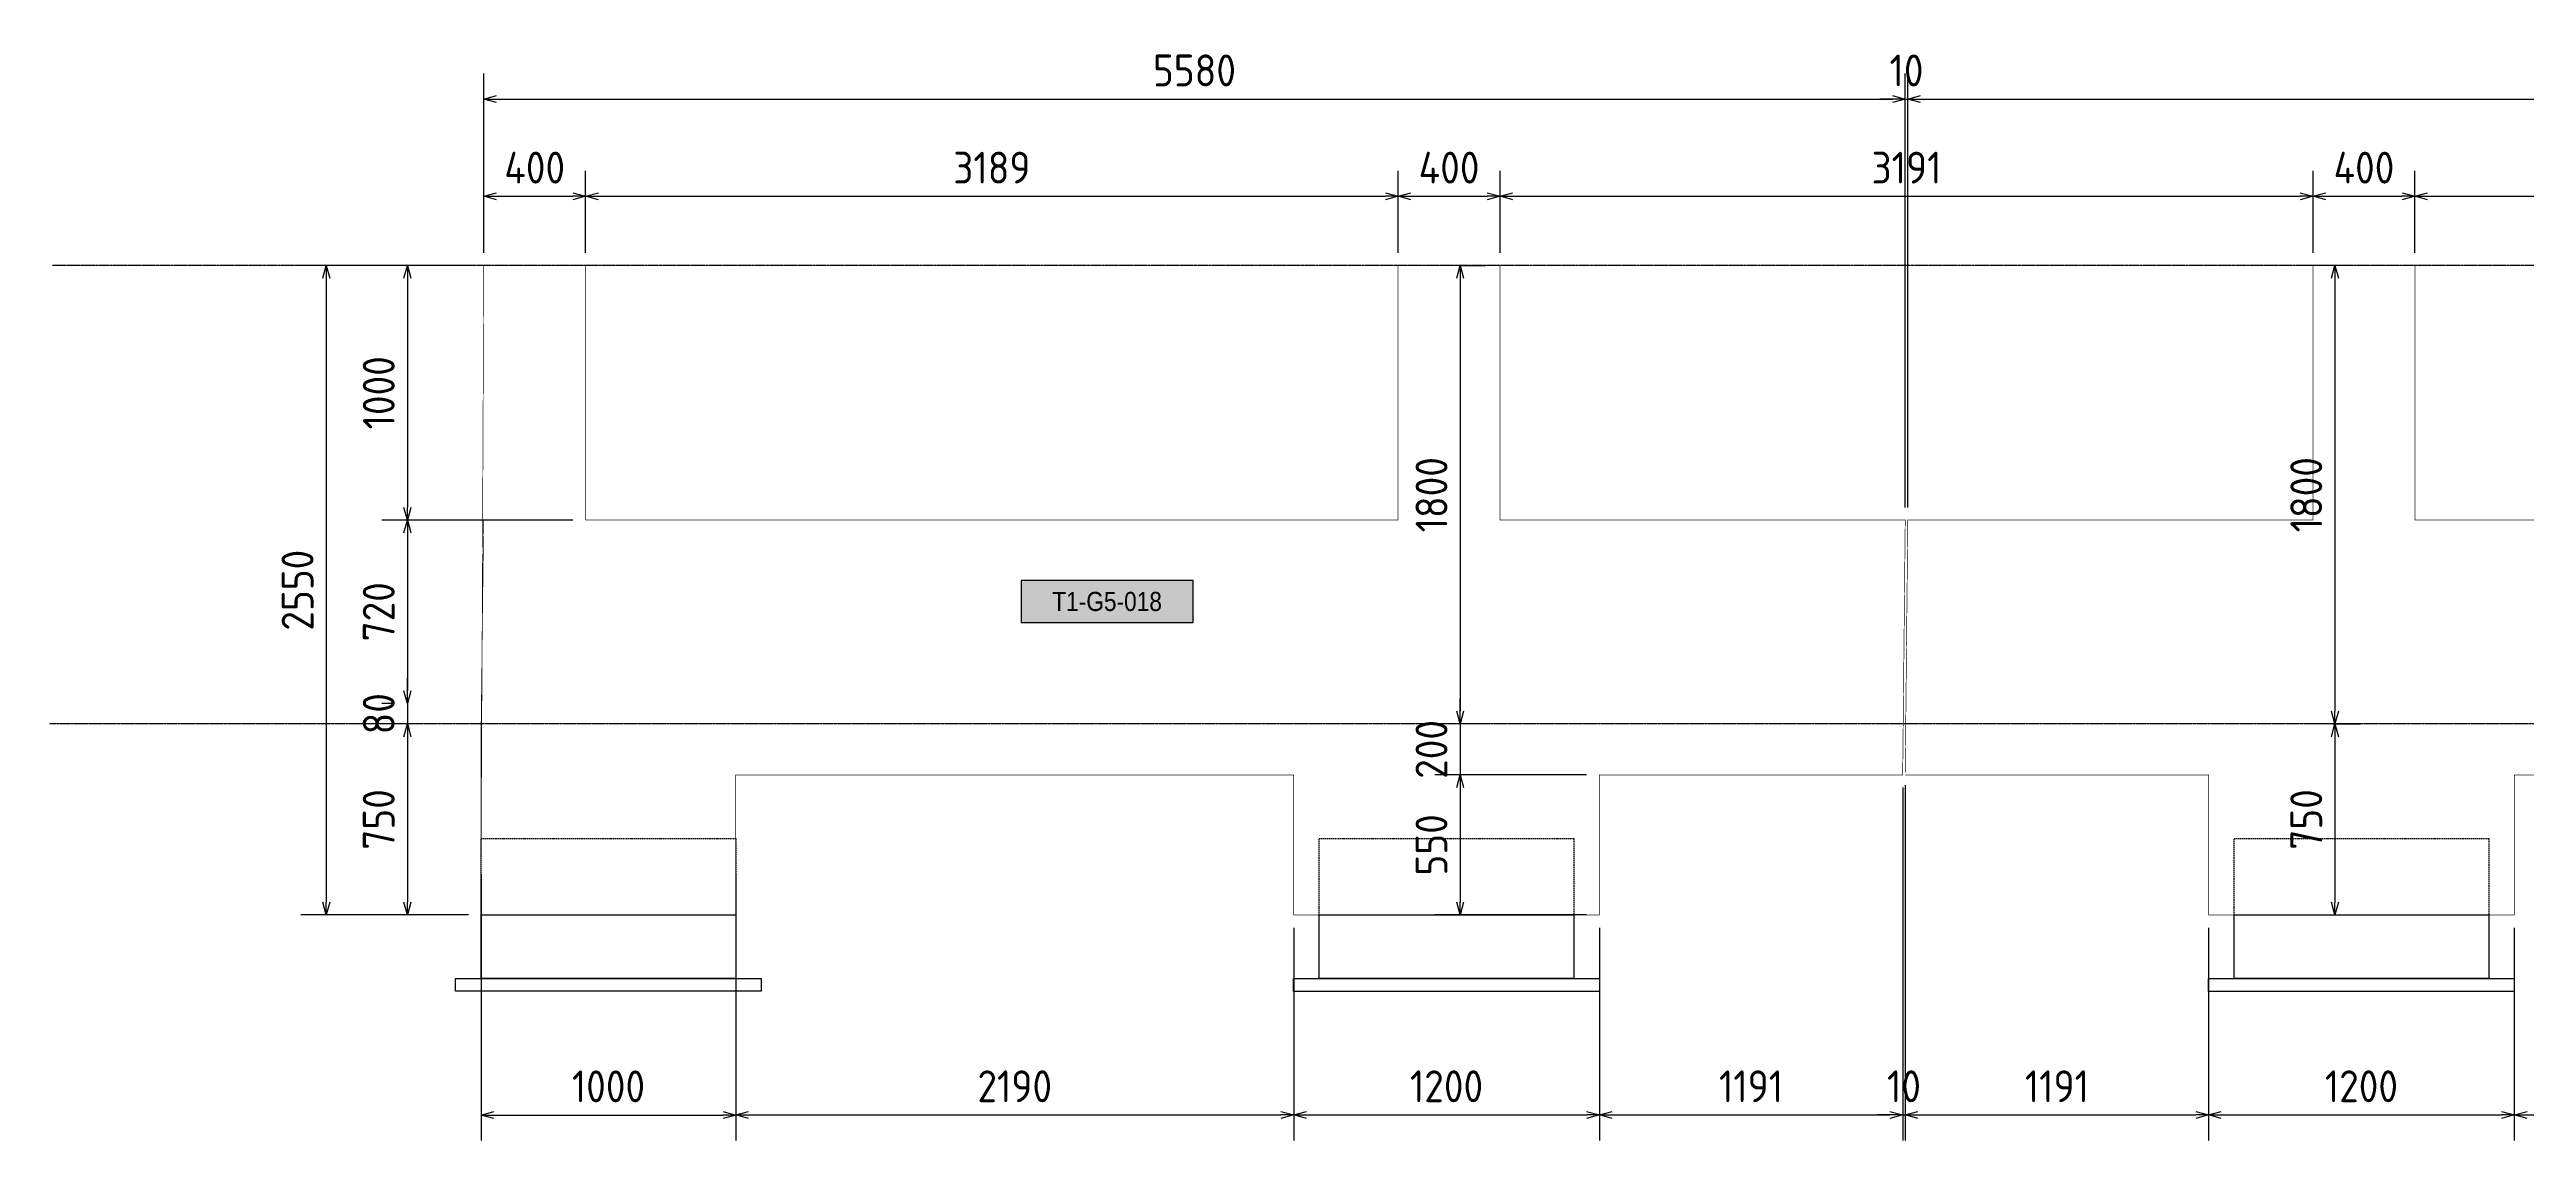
# Model space of a CAD drawing. Header units: centimetres. Extents: x -6122352 to 4157695, y -1694241 to 1947892.
# Drawn here: x 3328808 to 3338530, y -2741 to 1543 of the extents above; entities that cross this region are included whole.
import ezdxf
from ezdxf.enums import TextEntityAlignment as Align

# ---------------------------------------------------------------- set-up
doc = ezdxf.new("R2010")
doc.units = ezdxf.units.CM
doc.header["$MEASUREMENT"] = 0
doc.header["$PDMODE"] = 66
doc.header["$PDSIZE"] = 100
doc.linetypes.add('23585-XR-AR-END-SETTING OUT PLAN$0$HIDDEN', pattern=[0.375, 0.25, -0.125])
doc.linetypes.add('DASHED2', pattern=[0.375, 0.25, -0.125])
for name, color, linetype in [('0-T1-NEW', 7, 'Continuous'), ('00-MI-DIM', 7, 'Continuous'), ('@MI-TYPE-01', 30, 'Continuous'), ('@MI-TYPE-02', 6, 'Continuous'), ('PANEL-TAGS', 7, 'Continuous')]:
    doc.layers.add(name, color=color, linetype=linetype)
doc.styles.add('PANELTAG_STYLE', font='arial.ttf')
doc.styles.add('Schueco-BEMSTIL', font='isocpeur.ttf', dxfattribs={"width": 0.9})
doc.dimstyles.new('MI- JWC-TXT-2.5 MM', dxfattribs={"dimscale": 1.5, "dimtxt": 2.5, "dimasz": 1, "dimexe": 2, "dimexo": 1, "dimgap": 1, "dimtad": 1, "dimdec": 0, "dimdsep": 46, "dimtxsty": 'Schueco-BEMSTIL', "dimblk": 'OPEN30', "dimcen": 0, "dimdle": 2, "dimclrd": 140, "dimclre": 8, "dimclrt": 40, "dimadec": 0, "dimazin": 2, "dimtfac": 1, "dimtdec": 0, "dimtix": 1, "dimtmove": 2, "dimatfit": 3, "dimldrblk": 'OPEN', "dimfxl": 2, "dimlwd": -1, "dimlwe": -1, "dimarcsym": 0})

# ---------------------------------------------------------------- blocks, each defined once
blk = doc.blocks.new('_Open30')
at = {"color": 0, "linetype": 'ByBlock', "lineweight": -2}
for p, q in [((-1, 0.27), (0, 0)), ((0, 0), (-1, -0.27)), ((0, 0), (-1, 0))]:
    blk.add_line(p, q, dxfattribs=at)
blk = doc.blocks.new('*D2829')
at = {"layer": '00-MI-DIM', "color": 8, "transparency": 16777216}
for p, q in [((3330512.3, 744.9), (3330512.3, 1066.5)), ((3330912.3, 744.9), (3330912.3, 1066.5))]:
    blk.add_line(p, q, dxfattribs=at)
at = {"layer": '00-MI-DIM', "color": 140, "transparency": 16777216}
blk.add_line((3330562.3, 966.5), (3330862.3, 966.5), dxfattribs=at)
at = {"layer": 'Defpoints', "color": 0, "transparency": 16777216}
for p in [(3330912.3, 966.5), (3330512.3, 694.9), (3330912.3, 694.9)]:
    blk.add_point(p, dxfattribs=at)
at = {"layer": '00-MI-DIM', "color": 140, "transparency": 16777216, "xscale": 50, "yscale": 50, "zscale": 50, "rotation": 180}
blk.add_blockref('_Open30', (3330512.3, 966.5), dxfattribs=at)
at = {"layer": '00-MI-DIM', "color": 140, "transparency": 16777216, "xscale": 50, "yscale": 50, "zscale": 50}
blk.add_blockref('_Open30', (3330912.3, 966.5), dxfattribs=at)
at = {"layer": '00-MI-DIM', "color": 40, "transparency": 16777216, "insert": (3330712.3, 1079), "char_height": 125, "attachment_point": 5, "style": 'Schueco-BEMSTIL'}
blk.add_mtext('400', dxfattribs=at)
blk = doc.blocks.new('_Open')
at = {"color": 0, "linetype": 'ByBlock', "lineweight": -2}
for p, q in [((-1, 0.2), (0, 0)), ((-1, -0.2), (0, 0)), ((0, 0), (-1, 0))]:
    blk.add_line(p, q, dxfattribs=at)
blk = doc.blocks.new('*D2830')
at = {"layer": '00-MI-DIM', "color": 8, "transparency": 16777216}
for p, q in [((3330912.3, 744.9), (3330912.3, 1066.5)), ((3334101.4, 744.9), (3334101.4, 1066.5))]:
    blk.add_line(p, q, dxfattribs=at)
at = {"layer": '00-MI-DIM', "color": 140, "transparency": 16777216}
blk.add_line((3330962.3, 966.5), (3334051.4, 966.5), dxfattribs=at)
at = {"layer": 'Defpoints', "color": 0, "transparency": 16777216}
for p in [(3334101.4, 966.5), (3330912.3, 694.9), (3334101.4, 694.9)]:
    blk.add_point(p, dxfattribs=at)
at = {"layer": '00-MI-DIM', "color": 140, "transparency": 16777216, "xscale": 50, "yscale": 50, "zscale": 50, "rotation": 180}
blk.add_blockref('_Open30', (3330912.3, 966.5), dxfattribs=at)
at = {"layer": '00-MI-DIM', "color": 140, "transparency": 16777216, "xscale": 50, "yscale": 50, "zscale": 50}
blk.add_blockref('_Open30', (3334101.4, 966.5), dxfattribs=at)
at = {"layer": '00-MI-DIM', "color": 40, "transparency": 16777216, "insert": (3332506.9, 1079), "char_height": 125, "attachment_point": 5, "style": 'Schueco-BEMSTIL'}
blk.add_mtext('3189', dxfattribs=at)
blk = doc.blocks.new('*D2831')
at = {"layer": '00-MI-DIM', "color": 8, "transparency": 16777216}
for p, q in [((3334101.4, 744.9), (3334101.4, 1066.5)), ((3334501.4, 744.9), (3334501.4, 1066.5))]:
    blk.add_line(p, q, dxfattribs=at)
at = {"layer": '00-MI-DIM', "color": 140, "transparency": 16777216}
blk.add_line((3334151.4, 966.5), (3334451.4, 966.5), dxfattribs=at)
at = {"layer": 'Defpoints', "color": 0, "transparency": 16777216}
for p in [(3334501.4, 966.5), (3334101.4, 694.9), (3334501.4, 694.9)]:
    blk.add_point(p, dxfattribs=at)
at = {"layer": '00-MI-DIM', "color": 140, "transparency": 16777216, "xscale": 50, "yscale": 50, "zscale": 50, "rotation": 180}
blk.add_blockref('_Open30', (3334101.4, 966.5), dxfattribs=at)
at = {"layer": '00-MI-DIM', "color": 140, "transparency": 16777216, "xscale": 50, "yscale": 50, "zscale": 50}
blk.add_blockref('_Open30', (3334501.4, 966.5), dxfattribs=at)
at = {"layer": '00-MI-DIM', "color": 40, "transparency": 16777216, "insert": (3334301.4, 1079), "char_height": 125, "attachment_point": 5, "style": 'Schueco-BEMSTIL'}
blk.add_mtext('400', dxfattribs=at)
blk = doc.blocks.new('*D2832')
at = {"layer": '00-MI-DIM', "color": 8, "transparency": 16777216}
for p, q in [((3334501.4, 744.9), (3334501.4, 1066.5)), ((3337692.6, 744.9), (3337692.6, 1066.5))]:
    blk.add_line(p, q, dxfattribs=at)
at = {"layer": '00-MI-DIM', "color": 140, "transparency": 16777216}
blk.add_line((3334551.4, 966.5), (3337642.6, 966.5), dxfattribs=at)
at = {"layer": 'Defpoints', "color": 0, "transparency": 16777216}
for p in [(3337692.6, 966.5), (3334501.4, 694.9), (3337692.6, 694.9)]:
    blk.add_point(p, dxfattribs=at)
at = {"layer": '00-MI-DIM', "color": 140, "transparency": 16777216, "xscale": 50, "yscale": 50, "zscale": 50, "rotation": 180}
blk.add_blockref('_Open30', (3334501.4, 966.5), dxfattribs=at)
at = {"layer": '00-MI-DIM', "color": 140, "transparency": 16777216, "xscale": 50, "yscale": 50, "zscale": 50}
blk.add_blockref('_Open30', (3337692.6, 966.5), dxfattribs=at)
at = {"layer": '00-MI-DIM', "color": 40, "transparency": 16777216, "insert": (3336097, 1079), "char_height": 125, "attachment_point": 5, "style": 'Schueco-BEMSTIL'}
blk.add_mtext('3191', dxfattribs=at)
blk = doc.blocks.new('*D2833')
at = {"layer": '00-MI-DIM', "color": 8, "transparency": 16777216}
for p, q in [((3337692.6, 744.9), (3337692.6, 1066.5)), ((3338092.6, 744.9), (3338092.6, 1066.5))]:
    blk.add_line(p, q, dxfattribs=at)
at = {"layer": '00-MI-DIM', "color": 140, "transparency": 16777216}
blk.add_line((3337742.6, 966.5), (3338042.6, 966.5), dxfattribs=at)
at = {"layer": 'Defpoints', "color": 0, "transparency": 16777216}
for p in [(3338092.6, 966.5), (3337692.6, 694.9), (3338092.6, 694.9)]:
    blk.add_point(p, dxfattribs=at)
at = {"layer": '00-MI-DIM', "color": 140, "transparency": 16777216, "xscale": 50, "yscale": 50, "zscale": 50, "rotation": 180}
blk.add_blockref('_Open30', (3337692.6, 966.5), dxfattribs=at)
at = {"layer": '00-MI-DIM', "color": 140, "transparency": 16777216, "xscale": 50, "yscale": 50, "zscale": 50}
blk.add_blockref('_Open30', (3338092.6, 966.5), dxfattribs=at)
at = {"layer": '00-MI-DIM', "color": 40, "transparency": 16777216, "insert": (3337892.6, 1079), "char_height": 125, "attachment_point": 5, "style": 'Schueco-BEMSTIL'}
blk.add_mtext('400', dxfattribs=at)
blk = doc.blocks.new('*D2834')
at = {"layer": '00-MI-DIM', "color": 8, "transparency": 16777216}
for p, q in [((3338092.6, 744.9), (3338092.6, 1066.5)), ((3341283.4, 744.9), (3341283.4, 1066.5))]:
    blk.add_line(p, q, dxfattribs=at)
at = {"layer": '00-MI-DIM', "color": 140, "transparency": 16777216}
blk.add_line((3338142.6, 966.5), (3341233.4, 966.5), dxfattribs=at)
at = {"layer": 'Defpoints', "color": 0, "transparency": 16777216}
for p in [(3341283.4, 966.5), (3338092.6, 694.9), (3341283.4, 694.9)]:
    blk.add_point(p, dxfattribs=at)
at = {"layer": '00-MI-DIM', "color": 140, "transparency": 16777216, "xscale": 50, "yscale": 50, "zscale": 50, "rotation": 180}
blk.add_blockref('_Open30', (3338092.6, 966.5), dxfattribs=at)
at = {"layer": '00-MI-DIM', "color": 140, "transparency": 16777216, "xscale": 50, "yscale": 50, "zscale": 50}
blk.add_blockref('_Open30', (3341283.4, 966.5), dxfattribs=at)
at = {"layer": '00-MI-DIM', "color": 40, "transparency": 16777216, "insert": (3339688, 1079), "char_height": 125, "attachment_point": 5, "style": 'Schueco-BEMSTIL'}
blk.add_mtext('3191', dxfattribs=at)
blk = doc.blocks.new('*D2813')
at = {"layer": '00-MI-DIM', "color": 8, "transparency": 16777216}
for p, q in [((3330512.3, 744.9), (3330512.3, 1448.2)), ((3336092, -255.1), (3336092, 1448.2))]:
    blk.add_line(p, q, dxfattribs=at)
at = {"layer": '00-MI-DIM', "color": 140, "transparency": 16777216}
blk.add_line((3330562.3, 1348.2), (3336042, 1348.2), dxfattribs=at)
at = {"layer": 'Defpoints', "color": 0, "transparency": 16777216}
for p in [(3336092, 1348.2), (3330512.3, 694.9), (3336092, -305.1)]:
    blk.add_point(p, dxfattribs=at)
at = {"layer": '00-MI-DIM', "color": 140, "transparency": 16777216, "xscale": 50, "yscale": 50, "zscale": 50, "rotation": 180}
blk.add_blockref('_Open30', (3330512.3, 1348.2), dxfattribs=at)
at = {"layer": '00-MI-DIM', "color": 140, "transparency": 16777216, "xscale": 50, "yscale": 50, "zscale": 50}
blk.add_blockref('_Open30', (3336092, 1348.2), dxfattribs=at)
at = {"layer": '00-MI-DIM', "color": 40, "transparency": 16777216, "insert": (3333302.1, 1460.7), "char_height": 125, "attachment_point": 5, "style": 'Schueco-BEMSTIL'}
blk.add_mtext('5580', dxfattribs=at)
blk = doc.blocks.new('*D2814')
at = {"layer": '00-MI-DIM', "color": 8, "transparency": 16777216}
for p, q in [((3336092, -255.1), (3336092, 1448.2)), ((3336102, -255.1), (3336102, 1448.2))]:
    blk.add_line(p, q, dxfattribs=at)
at = {"layer": '00-MI-DIM', "color": 140, "transparency": 16777216}
for p, q in [((3336042, 1348.2), (3335992, 1348.2)), ((3336092, 1348.2), (3336102, 1348.2)), ((3336152, 1348.2), (3336202, 1348.2))]:
    blk.add_line(p, q, dxfattribs=at)
at = {"layer": 'Defpoints', "color": 0, "transparency": 16777216}
for p in [(3336102, 1348.2), (3336092, -305.1), (3336102, -305.1)]:
    blk.add_point(p, dxfattribs=at)
at = {"layer": '00-MI-DIM', "color": 140, "transparency": 16777216, "xscale": 50, "yscale": 50, "zscale": 50}
blk.add_blockref('_Open30', (3336092, 1348.2), dxfattribs=at)
at = {"layer": '00-MI-DIM', "color": 140, "transparency": 16777216, "xscale": 50, "yscale": 50, "zscale": 50, "rotation": 180}
blk.add_blockref('_Open30', (3336102, 1348.2), dxfattribs=at)
at = {"layer": '00-MI-DIM', "color": 40, "transparency": 16777216, "insert": (3336097, 1460.7), "char_height": 125, "attachment_point": 5, "style": 'Schueco-BEMSTIL'}
blk.add_mtext('10', dxfattribs=at)
blk = doc.blocks.new('*D2815')
at = {"layer": '00-MI-DIM', "color": 8, "transparency": 16777216}
for p, q in [((3336102, -255.1), (3336102, 1448.2)), ((3343274.1, -255.1), (3343274.1, 1448.2))]:
    blk.add_line(p, q, dxfattribs=at)
at = {"layer": '00-MI-DIM', "color": 140, "transparency": 16777216}
blk.add_line((3336152, 1348.2), (3343224.1, 1348.2), dxfattribs=at)
at = {"layer": 'Defpoints', "color": 0, "transparency": 16777216}
for p in [(3343274.1, 1348.2), (3336102, -305.1), (3343274.1, -305.1)]:
    blk.add_point(p, dxfattribs=at)
at = {"layer": '00-MI-DIM', "color": 140, "transparency": 16777216, "xscale": 50, "yscale": 50, "zscale": 50, "rotation": 180}
blk.add_blockref('_Open30', (3336102, 1348.2), dxfattribs=at)
at = {"layer": '00-MI-DIM', "color": 140, "transparency": 16777216, "xscale": 50, "yscale": 50, "zscale": 50}
blk.add_blockref('_Open30', (3343274.1, 1348.2), dxfattribs=at)
at = {"layer": '00-MI-DIM', "color": 40, "transparency": 16777216, "insert": (3339688, 1460.7), "char_height": 125, "attachment_point": 5, "style": 'Schueco-BEMSTIL'}
blk.add_mtext('7172', dxfattribs=at)
blk = doc.blocks.new('*D2824')
at = {"layer": '00-MI-DIM', "color": 8, "transparency": 16777216}
for p, q in [((3330502.2, -1695.9), (3330502.2, -2740.9)), ((3331501.7, -1695.6), (3331501.7, -2740.9))]:
    blk.add_line(p, q, dxfattribs=at)
at = {"layer": '00-MI-DIM', "color": 140, "transparency": 16777216}
blk.add_line((3330552.2, -2640.9), (3331451.7, -2640.9), dxfattribs=at)
at = {"layer": 'Defpoints', "color": 0, "transparency": 16777216}
for p in [(3330502.2, -1645.9), (3331501.7, -1645.6), (3331501.7, -2640.9)]:
    blk.add_point(p, dxfattribs=at)
at = {"layer": '00-MI-DIM', "color": 140, "transparency": 16777216, "xscale": 50, "yscale": 50, "zscale": 50, "rotation": 180}
blk.add_blockref('_Open30', (3330502.2, -2640.9), dxfattribs=at)
at = {"layer": '00-MI-DIM', "color": 140, "transparency": 16777216, "xscale": 50, "yscale": 50, "zscale": 50}
blk.add_blockref('_Open30', (3331501.7, -2640.9), dxfattribs=at)
at = {"layer": '00-MI-DIM', "color": 40, "transparency": 16777216, "insert": (3331001.9, -2528.4), "char_height": 125, "attachment_point": 5, "style": 'Schueco-BEMSTIL'}
blk.add_mtext('1000', dxfattribs=at)
blk = doc.blocks.new('*D2825')
at = {"layer": '00-MI-DIM', "color": 8, "transparency": 16777216}
for p, q in [((3331501.7, -1904.1), (3331501.7, -2740.6)), ((3333691.5, -1905.4), (3333691.5, -2740.6))]:
    blk.add_line(p, q, dxfattribs=at)
at = {"layer": '00-MI-DIM', "color": 140, "transparency": 16777216}
blk.add_line((3331551.7, -2640.6), (3333641.5, -2640.6), dxfattribs=at)
at = {"layer": 'Defpoints', "color": 0, "transparency": 16777216}
for p in [(3331501.7, -1854.1), (3333691.5, -1855.4), (3333691.5, -2640.6)]:
    blk.add_point(p, dxfattribs=at)
at = {"layer": '00-MI-DIM', "color": 140, "transparency": 16777216, "xscale": 50, "yscale": 50, "zscale": 50, "rotation": 180}
blk.add_blockref('_Open30', (3331501.7, -2640.6), dxfattribs=at)
at = {"layer": '00-MI-DIM', "color": 140, "transparency": 16777216, "xscale": 50, "yscale": 50, "zscale": 50}
blk.add_blockref('_Open30', (3333691.5, -2640.6), dxfattribs=at)
at = {"layer": '00-MI-DIM', "color": 40, "transparency": 16777216, "insert": (3332596.6, -2528.1), "char_height": 125, "attachment_point": 5, "style": 'Schueco-BEMSTIL'}
blk.add_mtext('2190', dxfattribs=at)
blk = doc.blocks.new('*D2826')
at = {"layer": '00-MI-DIM', "color": 8, "transparency": 16777216}
for p, q in [((3333691.5, -1905.4), (3333691.5, -2740.6)), ((3334891.5, -1905.4), (3334891.5, -2740.6))]:
    blk.add_line(p, q, dxfattribs=at)
at = {"layer": '00-MI-DIM', "color": 140, "transparency": 16777216}
blk.add_line((3333741.5, -2640.6), (3334841.5, -2640.6), dxfattribs=at)
at = {"layer": 'Defpoints', "color": 0, "transparency": 16777216}
for p in [(3333691.5, -1855.4), (3334891.5, -1855.4), (3334891.5, -2640.6)]:
    blk.add_point(p, dxfattribs=at)
at = {"layer": '00-MI-DIM', "color": 140, "transparency": 16777216, "xscale": 50, "yscale": 50, "zscale": 50, "rotation": 180}
blk.add_blockref('_Open30', (3333691.5, -2640.6), dxfattribs=at)
at = {"layer": '00-MI-DIM', "color": 140, "transparency": 16777216, "xscale": 50, "yscale": 50, "zscale": 50}
blk.add_blockref('_Open30', (3334891.5, -2640.6), dxfattribs=at)
at = {"layer": '00-MI-DIM', "color": 40, "transparency": 16777216, "insert": (3334291.5, -2528.1), "char_height": 125, "attachment_point": 5, "style": 'Schueco-BEMSTIL'}
blk.add_mtext('1200', dxfattribs=at)
blk = doc.blocks.new('*D2827')
at = {"layer": '00-MI-DIM', "color": 8, "transparency": 16777216}
for p, q in [((3336082, -1355.4), (3336082, -2740.6)), ((3334891.5, -1905.4), (3334891.5, -2740.6))]:
    blk.add_line(p, q, dxfattribs=at)
at = {"layer": '00-MI-DIM', "color": 140, "transparency": 16777216}
blk.add_line((3334941.5, -2640.6), (3336032, -2640.6), dxfattribs=at)
at = {"layer": 'Defpoints', "color": 0, "transparency": 16777216}
for p in [(3336082, -1305.4), (3334891.5, -1855.4), (3336082, -2640.6)]:
    blk.add_point(p, dxfattribs=at)
at = {"layer": '00-MI-DIM', "color": 140, "transparency": 16777216, "xscale": 50, "yscale": 50, "zscale": 50, "rotation": 180}
blk.add_blockref('_Open30', (3334891.5, -2640.6), dxfattribs=at)
at = {"layer": '00-MI-DIM', "color": 140, "transparency": 16777216, "xscale": 50, "yscale": 50, "zscale": 50}
blk.add_blockref('_Open30', (3336082, -2640.6), dxfattribs=at)
at = {"layer": '00-MI-DIM', "color": 40, "transparency": 16777216, "insert": (3335486.7, -2528.1), "char_height": 125, "attachment_point": 5, "style": 'Schueco-BEMSTIL'}
blk.add_mtext('1191', dxfattribs=at)
blk = doc.blocks.new('*D2828')
at = {"layer": '00-MI-DIM', "color": 8, "transparency": 16777216}
for p, q in [((3336082, -1355.4), (3336082, -2740.6)), ((3336092, -1345.4), (3336092, -2740.6))]:
    blk.add_line(p, q, dxfattribs=at)
at = {"layer": '00-MI-DIM', "color": 140, "transparency": 16777216}
for p, q in [((3336032, -2640.6), (3335982, -2640.6)), ((3336082, -2640.6), (3336092, -2640.6)), ((3336142, -2640.6), (3336192, -2640.6))]:
    blk.add_line(p, q, dxfattribs=at)
at = {"layer": 'Defpoints', "color": 0, "transparency": 16777216}
for p in [(3336082, -1305.4), (3336092, -1295.4), (3336092, -2640.6)]:
    blk.add_point(p, dxfattribs=at)
at = {"layer": '00-MI-DIM', "color": 140, "transparency": 16777216, "xscale": 50, "yscale": 50, "zscale": 50}
blk.add_blockref('_Open30', (3336082, -2640.6), dxfattribs=at)
at = {"layer": '00-MI-DIM', "color": 140, "transparency": 16777216, "xscale": 50, "yscale": 50, "zscale": 50, "rotation": 180}
blk.add_blockref('_Open30', (3336092, -2640.6), dxfattribs=at)
at = {"layer": '00-MI-DIM', "color": 40, "transparency": 16777216, "insert": (3336087, -2528.1), "char_height": 125, "attachment_point": 5, "style": 'Schueco-BEMSTIL'}
blk.add_mtext('10', dxfattribs=at)
blk = doc.blocks.new('*D2777')
at = {"layer": '00-MI-DIM', "color": 8, "transparency": 16777216}
for p, q in [((3336092, -1345.4), (3336092, -2740.6)), ((3337282.6, -1905.4), (3337282.6, -2740.6))]:
    blk.add_line(p, q, dxfattribs=at)
at = {"layer": '00-MI-DIM', "color": 140, "transparency": 16777216}
blk.add_line((3336142, -2640.6), (3337232.6, -2640.6), dxfattribs=at)
at = {"layer": 'Defpoints', "color": 0, "transparency": 16777216}
for p in [(3336092, -1295.4), (3337282.6, -1855.4), (3337282.6, -2640.6)]:
    blk.add_point(p, dxfattribs=at)
at = {"layer": '00-MI-DIM', "color": 140, "transparency": 16777216, "xscale": 50, "yscale": 50, "zscale": 50, "rotation": 180}
blk.add_blockref('_Open30', (3336092, -2640.6), dxfattribs=at)
at = {"layer": '00-MI-DIM', "color": 140, "transparency": 16777216, "xscale": 50, "yscale": 50, "zscale": 50}
blk.add_blockref('_Open30', (3337282.6, -2640.6), dxfattribs=at)
at = {"layer": '00-MI-DIM', "color": 40, "transparency": 16777216, "insert": (3336687.3, -2528.1), "char_height": 125, "attachment_point": 5, "style": 'Schueco-BEMSTIL'}
blk.add_mtext('1191', dxfattribs=at)
blk = doc.blocks.new('*D2778')
at = {"layer": '00-MI-DIM', "color": 8, "transparency": 16777216}
for p, q in [((3337282.6, -1905.4), (3337282.6, -2740.6)), ((3338482.6, -1905.4), (3338482.6, -2740.6))]:
    blk.add_line(p, q, dxfattribs=at)
at = {"layer": '00-MI-DIM', "color": 140, "transparency": 16777216}
blk.add_line((3337332.6, -2640.6), (3338432.6, -2640.6), dxfattribs=at)
at = {"layer": 'Defpoints', "color": 0, "transparency": 16777216}
for p in [(3337282.6, -1855.4), (3338482.6, -1855.4), (3338482.6, -2640.6)]:
    blk.add_point(p, dxfattribs=at)
at = {"layer": '00-MI-DIM', "color": 140, "transparency": 16777216, "xscale": 50, "yscale": 50, "zscale": 50, "rotation": 180}
blk.add_blockref('_Open30', (3337282.6, -2640.6), dxfattribs=at)
at = {"layer": '00-MI-DIM', "color": 140, "transparency": 16777216, "xscale": 50, "yscale": 50, "zscale": 50}
blk.add_blockref('_Open30', (3338482.6, -2640.6), dxfattribs=at)
at = {"layer": '00-MI-DIM', "color": 40, "transparency": 16777216, "insert": (3337882.6, -2528.1), "char_height": 125, "attachment_point": 5, "style": 'Schueco-BEMSTIL'}
blk.add_mtext('1200', dxfattribs=at)
blk = doc.blocks.new('*D2779')
at = {"layer": '00-MI-DIM', "color": 8, "transparency": 16777216}
for p, q in [((3338482.6, -1905.4), (3338482.6, -2740.6)), ((3340873.4, -1905.4), (3340873.4, -2740.6))]:
    blk.add_line(p, q, dxfattribs=at)
at = {"layer": '00-MI-DIM', "color": 140, "transparency": 16777216}
blk.add_line((3338532.6, -2640.6), (3340823.4, -2640.6), dxfattribs=at)
at = {"layer": 'Defpoints', "color": 0, "transparency": 16777216}
for p in [(3338482.6, -1855.4), (3340873.4, -1855.4), (3340873.4, -2640.6)]:
    blk.add_point(p, dxfattribs=at)
at = {"layer": '00-MI-DIM', "color": 140, "transparency": 16777216, "xscale": 50, "yscale": 50, "zscale": 50, "rotation": 180}
blk.add_blockref('_Open30', (3338482.6, -2640.6), dxfattribs=at)
at = {"layer": '00-MI-DIM', "color": 140, "transparency": 16777216, "xscale": 50, "yscale": 50, "zscale": 50}
blk.add_blockref('_Open30', (3340873.4, -2640.6), dxfattribs=at)
at = {"layer": '00-MI-DIM', "color": 40, "transparency": 16777216, "insert": (3339678, -2528.1), "char_height": 125, "attachment_point": 5, "style": 'Schueco-BEMSTIL'}
blk.add_mtext('2391', dxfattribs=at)
blk = doc.blocks.new('T1-FOOTING ELEVATION')
at = {"color": 9}
blk.add_lwpolyline([(-600, -250), (600, -250), (600, -300), (-600, -300)], close=True, dxfattribs=at)
at = {"layer": '@MI-TYPE-01', "color": 114, "linetype": '23585-XR-AR-END-SETTING OUT PLAN$0$HIDDEN', "ltscale": 20, "true_color": 0x139b48}
blk.add_lwpolyline([(-500, 0), (-500, 300), (500, 300), (500, 0)], dxfattribs=at)
at = {"layer": '@MI-TYPE-01', "color": 114, "true_color": 0x139b48}
blk.add_lwpolyline([(-500, 0), (500, 0), (500, -250), (-500, -250)], close=True, dxfattribs=at)
blk = doc.blocks.new('*D2764')
at = {"layer": '@MI-TYPE-02', "color": 8, "transparency": 16777216}
for p, q in [((3330462.3, 694.9), (3329794.2, 694.9)), ((3330452.1, -1855.4), (3329794.2, -1855.4))]:
    blk.add_line(p, q, dxfattribs=at)
at = {"layer": '@MI-TYPE-02', "color": 140, "transparency": 16777216}
blk.add_line((3329894.2, 644.9), (3329894.2, -1805.4), dxfattribs=at)
at = {"layer": 'Defpoints', "color": 0, "transparency": 16777216}
for p in [(3330512.3, 694.9), (3329894.2, -1855.4), (3330502.1, -1855.4)]:
    blk.add_point(p, dxfattribs=at)
at = {"layer": '@MI-TYPE-02', "color": 140, "transparency": 16777216, "xscale": 50, "yscale": 50, "zscale": 50}
for p, rotation in [((3329894.2, 694.9), 90), ((3329894.2, -1855.4), 270)]:
    blk.add_blockref('_Open30', p, dxfattribs=dict(at, rotation=rotation))
at = {"layer": '@MI-TYPE-02', "color": 40, "transparency": 16777216, "insert": (3329781.7, -580.3), "char_height": 125, "attachment_point": 5, "rotation": 90, "style": 'Schueco-BEMSTIL'}
blk.add_mtext('2550', dxfattribs=at)
blk = doc.blocks.new('*D2765')
at = {"layer": '@MI-TYPE-02', "color": 8, "transparency": 16777216}
for p, q in [((3330451.7, 694.9), (3330112.6, 694.9)), ((3330862.3, -305.1), (3330112.6, -305.1))]:
    blk.add_line(p, q, dxfattribs=at)
at = {"layer": '@MI-TYPE-02', "color": 140, "transparency": 16777216}
blk.add_line((3330212.6, 644.9), (3330212.6, -255.1), dxfattribs=at)
at = {"layer": 'Defpoints', "color": 0, "transparency": 16777216}
for p in [(3330501.7, 694.9), (3330212.6, -305.1), (3330912.3, -305.1)]:
    blk.add_point(p, dxfattribs=at)
at = {"layer": '@MI-TYPE-02', "color": 140, "transparency": 16777216, "xscale": 50, "yscale": 50, "zscale": 50}
for p, rotation in [((3330212.6, 694.9), 90), ((3330212.6, -305.1), 270)]:
    blk.add_blockref('_Open30', p, dxfattribs=dict(at, rotation=rotation))
at = {"layer": '@MI-TYPE-02', "color": 40, "transparency": 16777216, "insert": (3330100.1, 194.9), "char_height": 125, "attachment_point": 5, "rotation": 90, "style": 'Schueco-BEMSTIL'}
blk.add_mtext('1000', dxfattribs=at)
blk = doc.blocks.new('*D2766')
at = {"layer": '@MI-TYPE-02', "color": 8, "transparency": 16777216}
for p, q in [((3330862.3, -305.1), (3330112.6, -305.1)), ((3330162.6, -1025.1), (3330112.6, -1025.1))]:
    blk.add_line(p, q, dxfattribs=at)
at = {"layer": '@MI-TYPE-02', "color": 140, "transparency": 16777216}
blk.add_line((3330212.6, -355.1), (3330212.6, -975.1), dxfattribs=at)
at = {"layer": 'Defpoints', "color": 0, "transparency": 16777216}
for p in [(3330912.3, -305.1), (3330212.6, -1025.1), (3330212.6, -1025.1)]:
    blk.add_point(p, dxfattribs=at)
at = {"layer": '@MI-TYPE-02', "color": 140, "transparency": 16777216, "xscale": 50, "yscale": 50, "zscale": 50}
for p, rotation in [((3330212.6, -305.1), 90), ((3330212.6, -1025.1), 270)]:
    blk.add_blockref('_Open30', p, dxfattribs=dict(at, rotation=rotation))
at = {"layer": '@MI-TYPE-02', "color": 40, "transparency": 16777216, "insert": (3330100.1, -665.1), "char_height": 125, "attachment_point": 5, "rotation": 90, "style": 'Schueco-BEMSTIL'}
blk.add_mtext('720', dxfattribs=at)
blk = doc.blocks.new('*D2767')
at = {"layer": '@MI-TYPE-02', "color": 140, "transparency": 16777216}
for p, q in [((3330212.6, -975.1), (3330212.6, -925.1)), ((3330212.6, -1025.1), (3330212.6, -1105.4)), ((3330212.6, -1155.4), (3330212.6, -1205.4))]:
    blk.add_line(p, q, dxfattribs=at)
at = {"layer": '@MI-TYPE-02', "color": 8, "transparency": 16777216}
for p, q in [((3330162.6, -1025.1), (3330112.6, -1025.1)), ((3330226.5, -1105.4), (3330112.6, -1105.4))]:
    blk.add_line(p, q, dxfattribs=at)
at = {"layer": 'Defpoints', "color": 0, "transparency": 16777216}
for p in [(3330212.6, -1025.1), (3330212.6, -1105.4), (3330276.5, -1105.4)]:
    blk.add_point(p, dxfattribs=at)
at = {"layer": '@MI-TYPE-02', "color": 140, "transparency": 16777216, "xscale": 50, "yscale": 50, "zscale": 50}
for p, rotation in [((3330212.6, -1025.1), 270), ((3330212.6, -1105.4), 90)]:
    blk.add_blockref('_Open30', p, dxfattribs=dict(at, rotation=rotation))
at = {"layer": '@MI-TYPE-02', "color": 40, "transparency": 16777216, "insert": (3330100.1, -1065.3), "char_height": 125, "attachment_point": 5, "rotation": 90, "style": 'Schueco-BEMSTIL'}
blk.add_mtext('80', dxfattribs=at)
blk = doc.blocks.new('*D2768')
at = {"layer": '@MI-TYPE-02', "color": 8, "transparency": 16777216}
for p, q in [((3330226.5, -1105.4), (3330112.6, -1105.4)), ((3330452.1, -1855.4), (3330112.6, -1855.4))]:
    blk.add_line(p, q, dxfattribs=at)
at = {"layer": '@MI-TYPE-02', "color": 140, "transparency": 16777216}
blk.add_line((3330212.6, -1155.4), (3330212.6, -1805.4), dxfattribs=at)
at = {"layer": 'Defpoints', "color": 0, "transparency": 16777216}
for p in [(3330276.5, -1105.4), (3330212.6, -1855.4), (3330502.1, -1855.4)]:
    blk.add_point(p, dxfattribs=at)
at = {"layer": '@MI-TYPE-02', "color": 140, "transparency": 16777216, "xscale": 50, "yscale": 50, "zscale": 50}
for p, rotation in [((3330212.6, -1105.4), 90), ((3330212.6, -1855.4), 270)]:
    blk.add_blockref('_Open30', p, dxfattribs=dict(at, rotation=rotation))
at = {"layer": '@MI-TYPE-02', "color": 40, "transparency": 16777216, "insert": (3330100.1, -1480.4), "char_height": 125, "attachment_point": 5, "rotation": 90, "style": 'Schueco-BEMSTIL'}
blk.add_mtext('750', dxfattribs=at)
blk = doc.blocks.new('*D2769')
at = {"layer": '@MI-TYPE-02', "color": 8, "transparency": 16777216}
for p, q in [((3334351.4, 694.9), (3334445, 694.9)), ((3334435.5, -1105.4), (3334245, -1105.4))]:
    blk.add_line(p, q, dxfattribs=at)
at = {"layer": '@MI-TYPE-02', "color": 140, "transparency": 16777216}
blk.add_line((3334345, 644.9), (3334345, -1055.4), dxfattribs=at)
at = {"layer": 'Defpoints', "color": 0, "transparency": 16777216}
for p in [(3334301.4, 694.9), (3334345, -1105.4), (3334485.5, -1105.4)]:
    blk.add_point(p, dxfattribs=at)
at = {"layer": '@MI-TYPE-02', "color": 140, "transparency": 16777216, "xscale": 50, "yscale": 50, "zscale": 50}
for p, rotation in [((3334345, 694.9), 90), ((3334345, -1105.4), 270)]:
    blk.add_blockref('_Open30', p, dxfattribs=dict(at, rotation=rotation))
at = {"layer": '@MI-TYPE-02', "color": 40, "transparency": 16777216, "insert": (3334232.5, -205.3), "char_height": 125, "attachment_point": 5, "rotation": 90, "style": 'Schueco-BEMSTIL'}
blk.add_mtext('1800', dxfattribs=at)
blk = doc.blocks.new('*D2770')
at = {"layer": '@MI-TYPE-02', "color": 8, "transparency": 16777216}
for p, q in [((3337842.6, 694.9), (3337678.7, 694.9)), ((3337842.6, -1105.4), (3337678.7, -1105.4))]:
    blk.add_line(p, q, dxfattribs=at)
at = {"layer": '@MI-TYPE-02', "color": 140, "transparency": 16777216}
blk.add_line((3337778.7, 644.9), (3337778.7, -1055.4), dxfattribs=at)
at = {"layer": 'Defpoints', "color": 0, "transparency": 16777216}
for p in [(3337892.6, 694.9), (3337778.7, -1105.4), (3337892.6, -1105.4)]:
    blk.add_point(p, dxfattribs=at)
at = {"layer": '@MI-TYPE-02', "color": 140, "transparency": 16777216, "xscale": 50, "yscale": 50, "zscale": 50}
for p, rotation in [((3337778.7, 694.9), 90), ((3337778.7, -1105.4), 270)]:
    blk.add_blockref('_Open30', p, dxfattribs=dict(at, rotation=rotation))
at = {"layer": '@MI-TYPE-02', "color": 40, "transparency": 16777216, "insert": (3337666.2, -205.3), "char_height": 125, "attachment_point": 5, "rotation": 90, "style": 'Schueco-BEMSTIL'}
blk.add_mtext('1800', dxfattribs=at)
blk = doc.blocks.new('*D2840')
at = {"layer": '@MI-TYPE-02', "color": 8, "transparency": 16777216}
for p, q in [((3337768.8, -1105.4), (3337878.7, -1105.4)), ((3337724.6, -1855.4), (3337878.7, -1855.4))]:
    blk.add_line(p, q, dxfattribs=at)
at = {"layer": '@MI-TYPE-02', "color": 140, "transparency": 16777216}
blk.add_line((3337778.7, -1155.4), (3337778.7, -1805.4), dxfattribs=at)
at = {"layer": 'Defpoints', "color": 0, "transparency": 16777216}
for p in [(3337718.8, -1105.4), (3337674.6, -1855.4), (3337778.7, -1855.4)]:
    blk.add_point(p, dxfattribs=at)
at = {"layer": '@MI-TYPE-02', "color": 140, "transparency": 16777216, "xscale": 50, "yscale": 50, "zscale": 50}
for p, rotation in [((3337778.7, -1105.4), 90), ((3337778.7, -1855.4), 270)]:
    blk.add_blockref('_Open30', p, dxfattribs=dict(at, rotation=rotation))
at = {"layer": '@MI-TYPE-02', "color": 40, "transparency": 16777216, "insert": (3337666.2, -1480.4), "char_height": 125, "attachment_point": 5, "rotation": 90, "style": 'Schueco-BEMSTIL'}
blk.add_mtext('750', dxfattribs=at)
blk = doc.blocks.new('*D2845')
at = {"layer": '@MI-TYPE-02', "color": 140, "transparency": 16777216}
for p, q in [((3334345, -1055.4), (3334345, -1005.4)), ((3334345, -1105.4), (3334345, -1305.4)), ((3334345, -1355.4), (3334345, -1405.4))]:
    blk.add_line(p, q, dxfattribs=at)
at = {"layer": '@MI-TYPE-02', "color": 8, "transparency": 16777216}
for p, q in [((3334435.5, -1105.4), (3334245, -1105.4)), ((3334841.5, -1305.4), (3334245, -1305.4))]:
    blk.add_line(p, q, dxfattribs=at)
at = {"layer": 'Defpoints', "color": 0, "transparency": 16777216}
for p in [(3334485.5, -1105.4), (3334345, -1305.4), (3334891.5, -1305.4)]:
    blk.add_point(p, dxfattribs=at)
at = {"layer": '@MI-TYPE-02', "color": 140, "transparency": 16777216, "xscale": 50, "yscale": 50, "zscale": 50}
for p, rotation in [((3334345, -1105.4), 270), ((3334345, -1305.4), 90)]:
    blk.add_blockref('_Open30', p, dxfattribs=dict(at, rotation=rotation))
at = {"layer": '@MI-TYPE-02', "color": 40, "transparency": 16777216, "insert": (3334232.5, -1205.4), "char_height": 125, "attachment_point": 5, "rotation": 90, "style": 'Schueco-BEMSTIL'}
blk.add_mtext('200', dxfattribs=at)
blk = doc.blocks.new('*D2846')
at = {"layer": '@MI-TYPE-02', "color": 8, "transparency": 16777216}
for p, q in [((3334841.5, -1305.4), (3334245, -1305.4)), ((3334841.5, -1855.4), (3334245, -1855.4))]:
    blk.add_line(p, q, dxfattribs=at)
at = {"layer": '@MI-TYPE-02', "color": 140, "transparency": 16777216}
blk.add_line((3334345, -1355.4), (3334345, -1805.4), dxfattribs=at)
at = {"layer": 'Defpoints', "color": 0, "transparency": 16777216}
for p in [(3334891.5, -1305.4), (3334345, -1855.4), (3334891.5, -1855.4)]:
    blk.add_point(p, dxfattribs=at)
at = {"layer": '@MI-TYPE-02', "color": 140, "transparency": 16777216, "xscale": 50, "yscale": 50, "zscale": 50}
for p, rotation in [((3334345, -1305.4), 90), ((3334345, -1855.4), 270)]:
    blk.add_blockref('_Open30', p, dxfattribs=dict(at, rotation=rotation))
at = {"layer": '@MI-TYPE-02', "color": 40, "transparency": 16777216, "insert": (3334232.5, -1580.4), "char_height": 125, "attachment_point": 5, "rotation": 90, "style": 'Schueco-BEMSTIL'}
blk.add_mtext('550', dxfattribs=at)
blk = doc.blocks.new('PANELTAG')
at = {"layer": 'PANEL-TAGS', "color": 1}
blk.add_lwpolyline([(-13.5, -3.3), (13.5, -3.3), (13.5, 3.3), (-13.5, 3.3)], close=True, dxfattribs=at)
at = {"layer": 'PANEL-TAGS', "color": 40, "true_color": 0xffd700}
blk.add_solid([(-13.5, -3.3), (13.5, -3.3), (-13.5, 3.3), (13.5, 3.3)], dxfattribs=at)
at = {"layer": 'PANEL-TAGS', "color": 5, "style": 'PANELTAG_STYLE', "width": 0.85}
blk.add_attdef('TAGNO', text='', height=3, dxfattribs=at).set_placement((0, 0), align=Align.MIDDLE)

msp = doc.modelspace()

# ---------------------------------------------------------------- linework, layer by layer
at = {"color": 160, "linetype": 'DASHED2', "ltscale": 5}
for points in [[(3348455.81855, 694.86399), (3328817.95904, 694.86399)], [(3348855.85646, -1105.44746), (3328807.98063, -1105.44746)]]:
    msp.add_lwpolyline(points, dxfattribs=at)
at = {"layer": '0-T1-NEW', "color": 30, "ltscale": 20, "const_width": 2.5}
for points in [[(3330502.14622, -1647.44746), (3330512.30461, 694.86399), (3330912.30461, 694.86399), (3330912.30461, -305.13601), (3330912.30461, -305.13601), (3330912.30461, -305.13601), (3331294.70973, -305.13601), (3331294.70973, -305.13601), (3334101.42873, -305.13601), (3334101.42873, 694.86399), (3334501.42873, 694.86399), (3334501.42873, -305.13601), (3336091.99076, -305.13601), (3336082.01234, -1305.44746), (3334891.45031, -1305.44746), (3334891.45031, -1855.44746), (3333691.45031, -1855.44746), (3333691.45031, -1305.44746), (3331501.73131, -1305.44746), (3331501.73131, -1855.44746), (3330502.14622, -1855.44746), (3330502.14622, -1095.44746), (3330502.14622, -1095.44746), (3330512.12463, -305.13601), (3330502.14622, -1095.44746)], [(3336092.01234, -1295.44746), (3336101.99076, -305.13601), (3337692.55279, -305.13601), (3337692.55279, 694.86399), (3338092.55279, 694.86399), (3338092.55279, -305.13601), (3341283.39585, -305.13601), (3341283.39585, 694.86399), (3341683.39585, 694.86399), (3341683.39585, -305.13601), (3343274.09838, -305.13601), (3343264.10396, -1305.44746), (3342073.40143, -1305.44746), (3342073.35741, -1855.44746), (3340873.41743, -1855.44746), (3340873.41743, -1305.44746), (3338482.57437, -1305.44746), (3338482.55073, -1855.44746), (3337282.57437, -1855.44746), (3337282.57437, -1305.44746), (3336092.01234, -1305.44746)]]:
    msp.add_lwpolyline(points, dxfattribs=at)

# ---------------------------------------------------------------- block references
at = {"layer": '@MI-TYPE-01', "color": 30}
for p in [(3331001.73131, -1855.08354), (3334291.45031, -1855.44746), (3337882.57437, -1855.44746)]:
    msp.add_blockref('T1-FOOTING ELEVATION', p, dxfattribs=at)
at = {"layer": 'PANEL-TAGS'}
ref = msp.add_blockref('PANELTAG', (3332959.10464, -624.33048), dxfattribs=dict(at, xscale=25, yscale=25, zscale=25))
ref.add_attrib('TAGNO', 'T1-G5-018', dxfattribs={"color": 5, "height": 75, "style": 'PANELTAG_STYLE', "width": 0.85}).set_placement((3332959.10464, -624.33048), align=Align.MIDDLE_CENTER)

# ---------------------------------------------------------------- dimensions: what is measured, and where the dimension line sits
at = {"layer": '00-MI-DIM', "color": 30}
for base, p1, p2, picture, middle in [((3336091.99076, 1348.21124), (3330512.30461, 694.86399), (3336091.99076, -305.13601), '*D2813', (3333302.14768, 1460.71124)), ((3330912.30461, 966.48964), (3330512.30461, 694.86399), (3330912.30461, 694.86399), '*D2829', (3330712.30461, 1078.98964)), ((3334101.42873, 966.48964), (3330912.30461, 694.86399), (3334101.42873, 694.86399), '*D2830', (3332506.86667, 1078.98964)), ((3334501.42873, 966.48964), (3334101.42873, 694.86399), (3334501.42873, 694.86399), '*D2831', (3334301.42873, 1078.98964)), ((3337692.55279, 966.48964), (3334501.42873, 694.86399), (3337692.55279, 694.86399), '*D2832', (3336096.99076, 1078.98964)), ((3338092.55279, 966.48964), (3337692.55279, 694.86399), (3338092.55279, 694.86399), '*D2833', (3337892.55279, 1078.98964)), ((3341283.39585, 966.48964), (3338092.55279, 694.86399), (3341283.39585, 694.86399), '*D2834', (3339687.97432, 1078.98964))]:
    dim = msp.add_linear_dim(base=base, p1=p1, p2=p2, dimstyle='MI- JWC-TXT-2.5 MM', dxfattribs=at)
    dim.commit()
    dim.dimension.update_dxf_attribs({"geometry": picture, "text_midpoint": middle})
for base, p1, p2, picture, middle in [((3336101.99076, 1348.21124), (3336091.99076, -305.13601), (3336101.99076, -305.13601), '*D2814', (3336096.99076, 1348.21124)), ((3343274.09838, 1348.21124), (3336101.99076, -305.13601), (3343274.09838, -305.13601), '*D2815', (3339688.04457, 1348.21124)), ((3336082.01234, -2640.63549), (3334891.45031, -1855.44746), (3336082.01234, -1305.44746), '*D2827', (3335486.73133, -2640.63549)), ((3336092.01234, -2640.63549), (3336082.01234, -1305.44746), (3336092.01234, -1295.44746), '*D2828', (3336087.01234, -2640.63549)), ((3337282.57437, -2640.63549), (3336092.01234, -1295.44746), (3337282.57437, -1855.44746), '*D2777', (3336687.29336, -2640.63549)), ((3331501.73131, -2640.87738), (3330502.15305, -1645.87224), (3331501.73131, -1645.63035), '*D2824', (3331001.94218, -2640.87738)), ((3333691.45031, -2640.63549), (3331501.73131, -1854.08354), (3333691.45031, -1855.44746), '*D2825', (3332596.59081, -2640.63549)), ((3334891.45031, -2640.63549), (3333691.45031, -1855.44746), (3334891.45031, -1855.44746), '*D2826', (3334291.45031, -2640.63549)), ((3338482.55073, -2640.63549), (3337282.57437, -1855.44746), (3338482.55073, -1855.44746), '*D2778', (3337882.56255, -2640.63549)), ((3340873.41743, -2640.63549), (3338482.55073, -1855.44746), (3340873.41743, -1855.44746), '*D2779', (3339677.98408, -2640.63549))]:
    dim = msp.add_linear_dim(base=base, p1=p1, p2=p2, dimstyle='MI- JWC-TXT-2.5 MM', dxfattribs=at)
    dim.commit()
    dim.dimension.update_dxf_attribs({"geometry": picture, "text_midpoint": middle, "dimtype": 160})
at = {"layer": '@MI-TYPE-02', "color": 30}
for base, p1, p2, picture, middle in [((3329894.23677, -1855.44746), (3330512.30461, 694.86399), (3330502.14622, -1855.44746), '*D2764', (3329781.73677, -580.29174)), ((3330212.64243, -305.13601), (3330501.73131, 694.86399), (3330912.30461, -305.13601), '*D2765', (3330100.14243, 194.86399)), ((3334344.96566, -1105.44746), (3334301.42873, 694.86399), (3334485.45467, -1105.44746), '*D2769', (3334232.46566, -205.29174)), ((3337778.68045, -1105.44746), (3337892.55279, 694.86399), (3337892.55279, -1105.44746), '*D2770', (3337666.18045, -205.29174)), ((3330212.64243, -1025.13601), (3330912.30461, -305.13601), (3330212.64243, -1025.13601), '*D2766', (3330100.14243, -665.13601)), ((3330212.64243, -1105.44746), (3330212.64243, -1025.13601), (3330276.5206, -1105.44746), '*D2767', (3330100.14243, -1065.29174)), ((3334344.96566, -1305.44746), (3334485.45467, -1105.44746), (3334891.45031, -1305.44746), '*D2845', (3334232.46566, -1205.44746)), ((3330212.64243, -1855.44746), (3330276.5206, -1105.44746), (3330502.14622, -1855.44746), '*D2768', (3330100.14243, -1480.44746)), ((3337778.68045, -1855.44746), (3337718.8226, -1105.44746), (3337674.56174, -1855.44746), '*D2840', (3337666.18045, -1480.44746)), ((3334344.96566, -1855.44746), (3334891.45031, -1305.44746), (3334891.45031, -1855.44746), '*D2846', (3334232.46566, -1580.44746))]:
    dim = msp.add_linear_dim(base=base, p1=p1, p2=p2, angle=90, dimstyle='MI- JWC-TXT-2.5 MM', dxfattribs=at)
    dim.commit()
    dim.dimension.update_dxf_attribs({"geometry": picture, "text_midpoint": middle})

doc.saveas('drawing.dxf')
